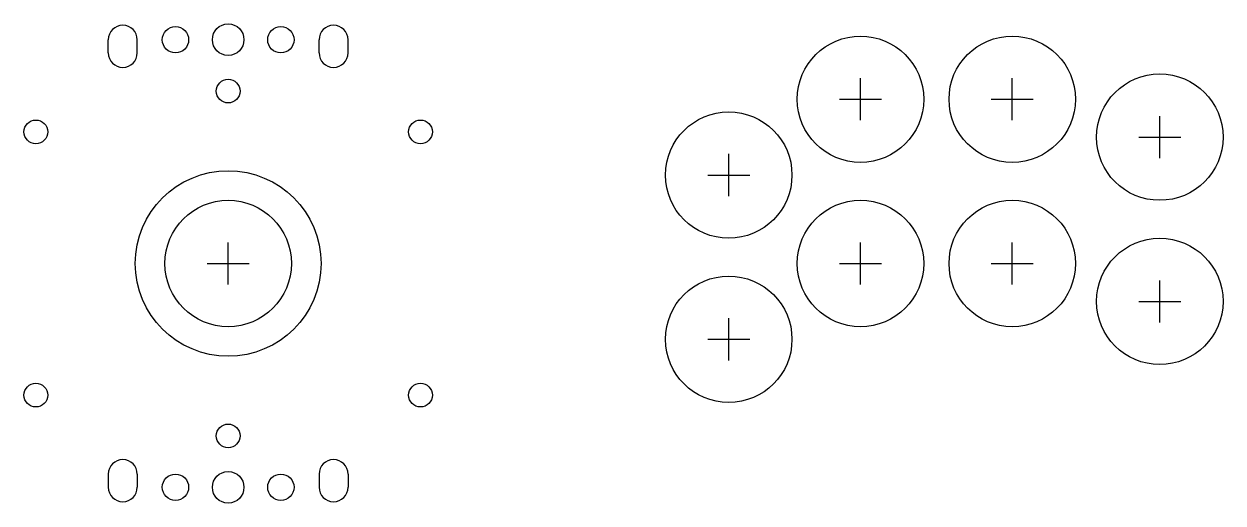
# Model space of a CAD drawing. Header units: millimetres. Extents: x -39 to 189, y -46 to 46.
import ezdxf

# ---------------------------------------------------------------- set-up
doc = ezdxf.new("R2010")
doc.units = ezdxf.units.MM
for name, color, linetype in [('BUTTONS', 1, 'Continuous'), ('GL_PLATE_HOLES', 2, 'Continuous'), ('JOYSTICK_BORE_24', 5, 'Continuous'), ('JOYSTICK_BORE_35.25', 3, 'Continuous'), ('REFERENCE', 8, 'Continuous')]:
    doc.layers.add(name, color=color, linetype=linetype)

msp = doc.modelspace()

# ---------------------------------------------------------------- linework, layer by layer
at = {"layer": 'BUTTONS'}
for centre in [(120, 31.2), (148.8, 31.2), (176.8, 24), (95, 16.8), (120, 0), (148.8, 0), (176.8, -7.2), (95, -14.4)]:
    msp.add_circle(centre, 12, dxfattribs=at)
at = {"layer": 'GL_PLATE_HOLES'}
for p, q in [((-22.75, 40), (-22.75, 42.5)), ((-17.25, 40), (-17.25, 42.5)), ((17.25, 40), (17.25, 42.5)), ((22.75, 40), (22.75, 42.5)), ((-22.75, -40), (-22.75, -42.5)), ((-17.25, -40), (-17.25, -42.5)), ((17.25, -40), (17.25, -42.5)), ((22.75, -40), (22.75, -42.5))]:
    msp.add_line(p, q, dxfattribs=at)
for centre, radius in [((-10, 42.5), 2.5), ((0, 42.5), 3), ((10, 42.5), 2.5), ((0, 32.75), 2.25), ((-36.5, 25), 2.25), ((36.5, 25), 2.25), ((-36.5, -25), 2.25), ((36.5, -25), 2.25), ((0, -32.75), 2.25), ((-10, -42.5), 2.5), ((0, -42.5), 3), ((10, -42.5), 2.5)]:
    msp.add_circle(centre, radius, dxfattribs=at)
for centre, start, end in [((-20, 42.5), 0, 180), ((20, 42.5), 0, 180), ((-20, 40), 180, 360), ((20, 40), 180, 360), ((-20, -40), 0, 180), ((20, -40), 0, 180), ((-20, -42.5), -180, 0), ((20, -42.5), -180, 0)]:
    msp.add_arc(centre, 2.75, start, end, dxfattribs=at)
at = {"layer": 'JOYSTICK_BORE_24'}
msp.add_circle((0, 0), 12, dxfattribs=at)
at = {"layer": 'JOYSTICK_BORE_35.25'}
msp.add_circle((0, 0), 17.62, dxfattribs=at)
at = {"layer": 'REFERENCE'}
for p, q in [((120, 27.2), (120, 35.2)), ((148.8, 27.2), (148.8, 35.2)), ((116, 31.2), (124, 31.2)), ((144.8, 31.2), (152.8, 31.2)), ((176.8, 20), (176.8, 28)), ((172.8, 24), (180.8, 24)), ((95, 12.8), (95, 20.8)), ((91, 16.8), (99, 16.8)), ((0, -4), (0, 4)), ((120, -4), (120, 4)), ((148.8, -4), (148.8, 4)), ((-4, 0), (4, 0)), ((116, 0), (124, 0)), ((144.8, 0), (152.8, 0)), ((176.8, -11.2), (176.8, -3.2)), ((172.8, -7.2), (180.8, -7.2)), ((95, -18.4), (95, -10.4)), ((91, -14.4), (99, -14.4))]:
    msp.add_line(p, q, dxfattribs=at)

doc.saveas('drawing.dxf')
